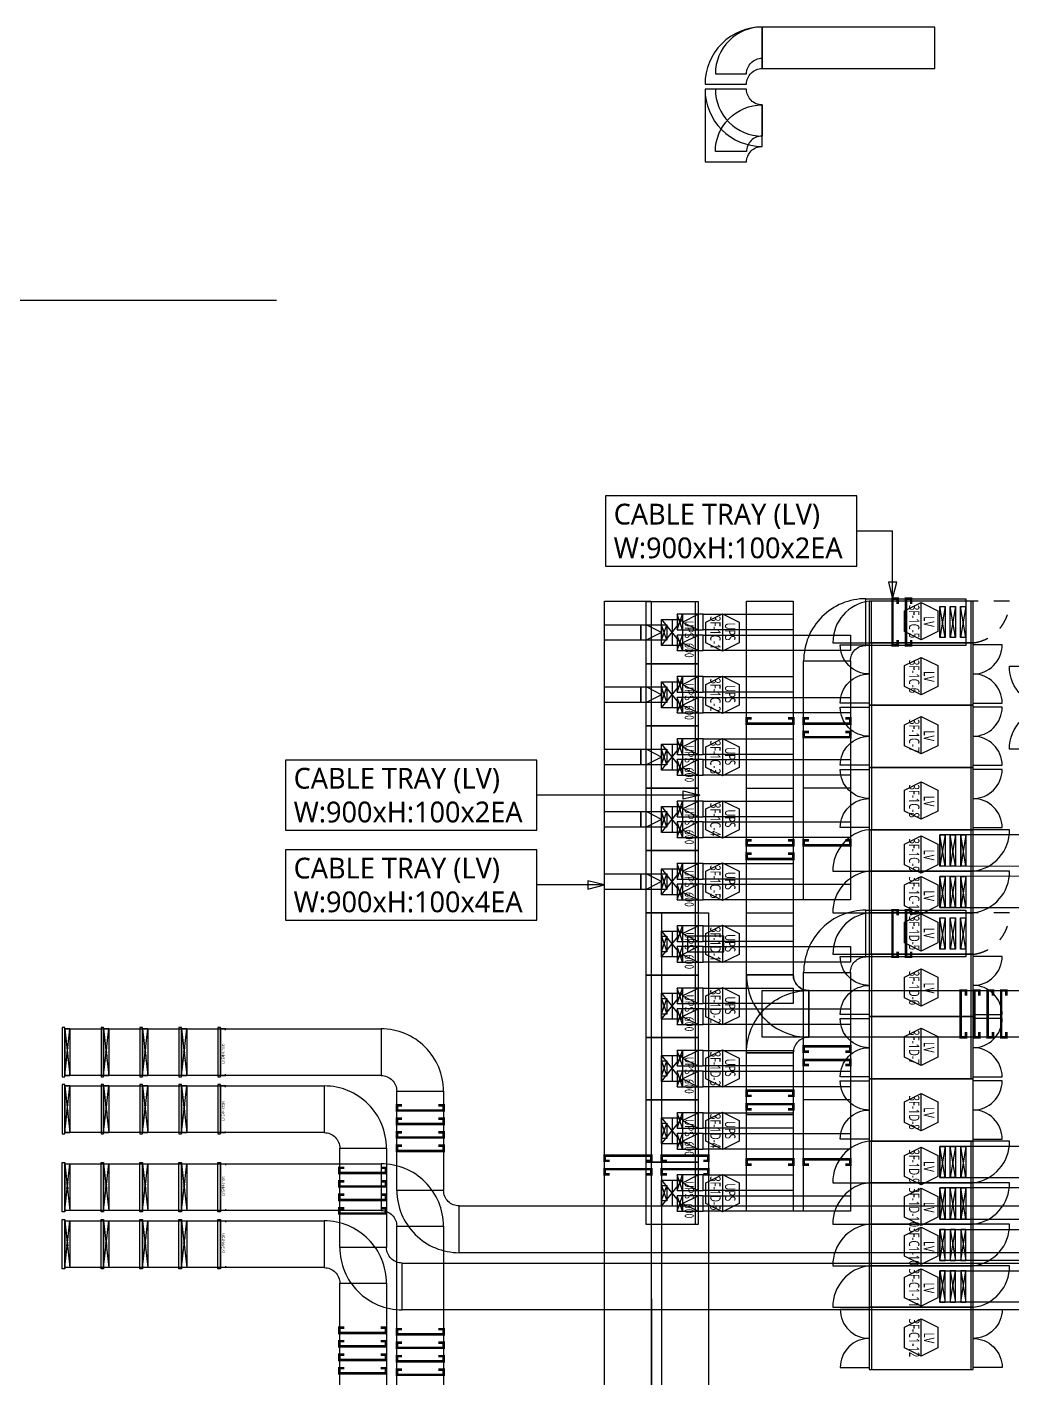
# Model space of a CAD drawing. Header units: millimetres. Extents: x -138191 to 245733, y -341087 to 835263.
# Drawn here: x 93229 to 112202, y 484241 to 510265 of the extents above; entities that cross this region are included whole.
import ezdxf
from ezdxf.enums import TextEntityAlignment as Align

# ---------------------------------------------------------------- set-up
doc = ezdxf.new("R2010")
doc.units = ezdxf.units.MM
doc.header["$LTSCALE"] = 300
doc.linetypes.add('D1', pattern=[3, 1, -1, 1])
for name, color, linetype in [('------00 Switch Gear', 3, 'Continuous'), ('------00 Switch Gear_Number', 1, 'Continuous'), ('-----26 Electrical Cable Tray_HV_N', 30, 'Continuous'), ('-----26 Electrical Cable Tray_LV_STS1', 3, 'Continuous'), ('-----26 Electrical Cable Tray_LV_STS2', 2, 'Continuous'), ('-----26 Electrical Cable Tray_LV_STSPDU_A', 181, 'Continuous'), ('-----26 Electrical Cable Tray_LV_STSPDU_B', 41, 'Continuous'), ('-----26 Electrical Cable Tray_LV_UPS', 6, 'Continuous'), ('-----26 Electrical Cable Tray_LV_UPSBAT', 11, 'Continuous')]:
    doc.layers.add(name, color=color, linetype=linetype)
doc.layers.add('NOPLOT', color=191, linetype='Continuous', plot=False)
doc.styles.add('ELEC', font='malgun.ttf')
doc.styles.add('WD', font='isocp2.shx', dxfattribs={"height": 75, "bigfont": 'whgtxt.shx'})
doc.styles.add('X-PLAN$0$ELEC', font='malgun.ttf')

# ---------------------------------------------------------------- blocks, each defined once
blk = doc.blocks.new('UPS 600kV')
at = {"layer": '------00 Switch Gear'}
blk.add_line((800, 850), (-402, 850), dxfattribs=at)
blk.add_lwpolyline([(798, -100), (-402, -100), (-402, 900), (798, 900)], close=True, dxfattribs=at)
at = {"layer": 'NOPLOT'}
for p, q in [((-52, 199), (448, 601)), ((448, 199), (-52, 601)), ((-52, 400), (448, 400))]:
    blk.add_line(p, q, dxfattribs=at)
blk.add_lwpolyline([(448, 601), (448, 199), (-52, 199), (-52, 601)], close=True, dxfattribs=at)
at = {"layer": 'NOPLOT', "style": 'WD', "width": 0.85}
blk.add_text('UPS 600', height=178.2, dxfattribs=at).set_placement((-26, 731), align=Align.MIDDLE_LEFT)
blk = doc.blocks.new('A$550585017316')
at = {"color": 0}
for p, q in [((400, 300), (0, 300)), ((0, 300), (0, 0)), ((500, 300), (400, 300)), ((500, 0), (500, 300)), ((0, 0), (400, 0)), ((400, 0), (500, 0))]:
    blk.add_line(p, q, dxfattribs=at)
at = {"color": 8}
for p, q in [((100, 0), (0, 300)), ((0, 0), (100, 300)), ((100, 150), (400, 300)), ((100, 300), (100, 0)), ((400, 0), (400, 300)), ((100, 150), (400, 0))]:
    blk.add_line(p, q, dxfattribs=at)

msp = doc.modelspace()

# ---------------------------------------------------------------- linework, layer by layer
at = {"layer": '------00 Switch Gear'}
for p, q in [((109495, 498403, 0), (109495, 499203, 0)), ((111413, 498403, 0), (111413, 499203, 0)), ((109493, 498403, 0), (109493, 497203, 0)), ((111411, 498403, 0), (111411, 497203, 0)), ((109493, 497203, 0), (109493, 496003, 0)), ((111411, 497203, 0), (111411, 496003, 0)), ((109493, 496003, 0), (109493, 494803, 0)), ((111411, 496003, 0), (111411, 494803, 0)), ((109494, 494003, 0), (109494, 494803, 0)), ((111414, 494003, 0), (111414, 494803, 0)), ((109494, 493203, 0), (109494, 494003, 0)), ((111414, 493203, 0), (111414, 494003, 0)), ((109495, 492403, 0), (109495, 493203, 0)), ((111413, 492403, 0), (111413, 493203, 0)), ((109493, 492403, 0), (109493, 491203, 0)), ((111411, 492403, 0), (111411, 491203, 0)), ((109493, 491203, 0), (109493, 490003, 0)), ((111411, 491203, 0), (111411, 490003, 0)), ((109493, 490003, 0), (109493, 488803, 0)), ((109494, 488003, 0), (109494, 488803, 0)), ((111414, 488003, 0), (111414, 488803, 0)), ((109494, 487203, 0), (109494, 488003, 0)), ((111414, 487203, 0), (111414, 488003, 0)), ((109494, 486403, 0), (109494, 487203, 0)), ((111414, 486403, 0), (111414, 487203, 0)), ((109494, 485603, 0), (109494, 486403, 0)), ((111414, 485603, 0), (111414, 486403, 0)), ((109493, 485603, 0), (109493, 484403, 0)), ((111411, 485603, 0), (111411, 484403, 0))]:
    msp.add_line(p, q, dxfattribs=at)
at = {"layer": '------00 Switch Gear', "elevation": 0}
for points in [[(109453, 499203, 0.385743), (108753, 498403), (109453, 498403)], [(109453, 497243), (108893, 497243, -0.414214), (109453, 497803, -0.414214), (108893, 498363), (108893, 498363), (109453, 498363)], [(111453, 497243), (112013, 497243, 0.414214), (111453, 497803, 0.414214), (112013, 498363), (111453, 498363)], [(112953, 496053), (112653, 496053, -0.414214), (112953, 496353), (112153, 496353, -0.414214), (112953, 497153, -0.414214), (112153, 497953), (112953, 497953, -0.414214), (112653, 498253), (112953, 498253)], [(109453, 496043), (108893, 496043, -0.414214), (109453, 496603, -0.414214), (108893, 497163), (108893, 497163), (109453, 497163)], [(111453, 496043), (112013, 496043, 0.414214), (111453, 496603, 0.414214), (112013, 497163), (111453, 497163)], [(109453, 494843), (108893, 494843, -0.414214), (109453, 495403, -0.414214), (108893, 495963), (108893, 495963), (109453, 495963)], [(111453, 494843), (112013, 494843, 0.414214), (111453, 495403, 0.414214), (112013, 495963), (111453, 495963)], [(111453, 494843), (112013, 494843, 0.414214), (111453, 495403, 0.414214), (112013, 495963), (111453, 495963)], [(109452, 494803, 0.385743), (108752, 494003), (109452, 494003)], [(111454, 494003, 0.385743), (112154, 494803), (111454, 494803)], [(109452, 494003, 0.385743), (108752, 493203), (109452, 493203)], [(111454, 493203, 0.385743), (112154, 494003), (111454, 494003)], [(109453, 493203, 0.385743), (108753, 492403), (109453, 492403)], [(109453, 491243), (108893, 491243, -0.414214), (109453, 491803, -0.414214), (108893, 492363), (108893, 492363), (109453, 492363)], [(111453, 491243), (112013, 491243, 0.414214), (111453, 491803, 0.414214), (112013, 492363), (111453, 492363)], [(109453, 490043), (108893, 490043, -0.414214), (109453, 490603, -0.414214), (108893, 491163), (108893, 491163), (109453, 491163)], [(111453, 490043), (112013, 490043, 0.414214), (111453, 490603, 0.414214), (112013, 491163), (111453, 491163)], [(109453, 488843), (108893, 488843, -0.414214), (109453, 489403, -0.414214), (108893, 489963), (108893, 489963), (109453, 489963)], [(111453, 488843), (112013, 488843, 0.414214), (111453, 489403, 0.414214), (112013, 489963), (111453, 489963)], [(111453, 488843), (112013, 488843, 0.414214), (111453, 489403, 0.414214), (112013, 489963), (111453, 489963)], [(111453, 488843), (112013, 488843, 0.414214), (111453, 489403, 0.414214), (112013, 489963), (111453, 489963)], [(111453, 488843), (112013, 488843, 0.414214), (111453, 489403, 0.414214), (112013, 489963), (111453, 489963)], [(109452, 488803, 0.385743), (108752, 488003), (109452, 488003)], [(111454, 488003, 0.385743), (112154, 488803), (111454, 488803)], [(109452, 488003, 0.385743), (108752, 487203), (109452, 487203)], [(111454, 487203, 0.385743), (112154, 488003), (111454, 488003)], [(109452, 487203, 0.385743), (108752, 486403), (109452, 486403)], [(111454, 486403, 0.385743), (112154, 487203), (111454, 487203)], [(109452, 486403, 0.385743), (108752, 485603), (109452, 485603)], [(111454, 485603, 0.385743), (112154, 486403), (111454, 486403)], [(109453, 485563), (108893, 485563), (108893, 485563, 0.414214), (109453, 485003, 0.414214), (108893, 484443), (109453, 484443)], [(111453, 485563), (112013, 485563, -0.414214), (111453, 485003, -0.414214), (112013, 484443), (111453, 484443)]]:
    msp.add_lwpolyline(points, format="xyb", dxfattribs=at)
for points in [[(111453, 498403), (111453, 499203), (109453, 499203), (109453, 498403)], [(109453, 498403), (109453, 497203), (111453, 497203), (111453, 498403)], [(109453, 497203), (109453, 496003), (111453, 496003), (111453, 497203)], [(109453, 496003), (109453, 494803), (111453, 494803), (111453, 496003)], [(111454, 494003), (111454, 494803), (109452, 494803), (109452, 494003)], [(111454, 493203), (111454, 494003), (109452, 494003), (109452, 493203)], [(111453, 492403), (111453, 493203), (109453, 493203), (109453, 492403)], [(109453, 492403), (109453, 491203), (111453, 491203), (111453, 492403)], [(109453, 491203), (109453, 490003), (111453, 490003), (111453, 491203)], [(109453, 490003), (109453, 488803), (111453, 488803), (111453, 490003)], [(111454, 488003), (111454, 488803), (109452, 488803), (109452, 488003)], [(111454, 487203), (111454, 488003), (109452, 488003), (109452, 487203)], [(111454, 486403), (111454, 487203), (109452, 487203), (109452, 486403)], [(111454, 485603), (111454, 486403), (109452, 486403), (109452, 485603)], [(109453, 485603), (109453, 484403), (111453, 484403), (111453, 485603)]]:
    msp.add_lwpolyline(points, close=True, dxfattribs=at)
at = {"layer": '------00 Switch Gear', "linetype": 'D1', "elevation": 0}
for points in [[(111453, 498403, 0.385743), (112153, 499203), (111453, 499203)], [(111453, 492403, 0.385743), (112153, 493203), (111453, 493203)]]:
    msp.add_lwpolyline(points, format="xyb", dxfattribs=at)
at = {"layer": '------00 Switch Gear_Number', "elevation": 0}
for points in [[(110453, 498462), (110453, 499182), (110773, 499022), (110773, 498621), (110453, 498462), (110133, 498621), (110133, 499022), (110453, 499182)], [(110453, 497403), (110453, 498123), (110773, 497963), (110773, 497562), (110453, 497403), (110133, 497562), (110133, 497963), (110453, 498123)], [(110453, 496262), (110453, 496982), (110773, 496822), (110773, 496421), (110453, 496262), (110133, 496421), (110133, 496822), (110453, 496982)], [(110453, 495003), (110453, 495723), (110773, 495563), (110773, 495162), (110453, 495003), (110133, 495162), (110133, 495563), (110453, 495723)], [(110453, 493965), (110453, 494685), (110773, 494525), (110773, 494124), (110453, 493965), (110133, 494124), (110133, 494525), (110453, 494685)], [(110453, 493179), (110453, 493899), (110773, 493739), (110773, 493338), (110453, 493179), (110133, 493338), (110133, 493739), (110453, 493899)], [(110453, 492462), (110453, 493182), (110773, 493022), (110773, 492621), (110453, 492462), (110133, 492621), (110133, 493022), (110453, 493182)], [(110453, 491403), (110453, 492123), (110773, 491963), (110773, 491562), (110453, 491403), (110133, 491562), (110133, 491963), (110453, 492123)], [(110453, 490262), (110453, 490982), (110773, 490822), (110773, 490421), (110453, 490262), (110133, 490421), (110133, 490822), (110453, 490982)], [(110453, 489003), (110453, 489723), (110773, 489563), (110773, 489162), (110453, 489003), (110133, 489162), (110133, 489563), (110453, 489723)], [(110453, 487965), (110453, 488685), (110773, 488525), (110773, 488124), (110453, 487965), (110133, 488124), (110133, 488525), (110453, 488685)], [(110453, 487179), (110453, 487899), (110773, 487739), (110773, 487338), (110453, 487179), (110133, 487338), (110133, 487739), (110453, 487899)], [(110453, 486425), (110453, 487145), (110773, 486986), (110773, 486585), (110453, 486425), (110133, 486585), (110133, 486986), (110453, 487145)], [(110453, 485625), (110453, 486345), (110773, 486186), (110773, 485785), (110453, 485625), (110133, 485785), (110133, 486186), (110453, 486345)], [(110454, 484662), (110454, 485382), (110774, 485222), (110774, 484821), (110454, 484662), (110134, 484821), (110134, 485222), (110454, 485382)]]:
    msp.add_lwpolyline(points, dxfattribs=at)
at = {"layer": '------00 Switch Gear_Number', "color": 1, "elevation": 0}
for points in [[(106624, 498962), (106624, 498242), (106304, 498401), (106304, 498802), (106624, 498962), (106944, 498802), (106944, 498401), (106624, 498242)], [(106624, 497762), (106624, 497042), (106304, 497201), (106304, 497602), (106624, 497762), (106944, 497602), (106944, 497201), (106624, 497042)], [(106624, 496562), (106624, 495842), (106304, 496001), (106304, 496402), (106624, 496562), (106944, 496402), (106944, 496001), (106624, 495842)], [(106624, 495362), (106624, 494642), (106304, 494801), (106304, 495202), (106624, 495362), (106944, 495202), (106944, 494801), (106624, 494642)], [(106624, 494162), (106624, 493442), (106304, 493601), (106304, 494002), (106624, 494162), (106944, 494002), (106944, 493601), (106624, 493442)], [(106624, 492962), (106624, 492242), (106304, 492401), (106304, 492802), (106624, 492962), (106944, 492802), (106944, 492401), (106624, 492242)], [(106624, 491762), (106624, 491042), (106304, 491201), (106304, 491602), (106624, 491762), (106944, 491602), (106944, 491201), (106624, 491042)], [(106624, 490562), (106624, 489842), (106304, 490001), (106304, 490402), (106624, 490562), (106944, 490402), (106944, 490001), (106624, 489842)], [(106624, 489362), (106624, 488642), (106304, 488801), (106304, 489202), (106624, 489362), (106944, 489202), (106944, 488801), (106624, 488642)], [(106624, 488162), (106624, 487442), (106304, 487601), (106304, 488002), (106624, 488162), (106944, 488002), (106944, 487601), (106624, 487442)]]:
    msp.add_lwpolyline(points, dxfattribs=at)
at = {"layer": '-----26 Electrical Cable Tray_HV_N', "color": 1}
msp.add_line((109216, 500557, 0), (109901, 500557, 0), dxfattribs=at)
at = {"layer": '-----26 Electrical Cable Tray_HV_N', "color": 1, "elevation": 0}
for points in [[(104370, 501232), (104370, 499882), (109216, 499882), (109216, 501232)], [(98205, 496144), (98205, 494794), (103051, 494794), (103051, 496144)], [(98205, 494413), (98205, 493063), (103051, 493063), (103051, 494413)]]:
    msp.add_lwpolyline(points, close=True, dxfattribs=at)
for points in [[(109901, 499253), (109981, 499573), (109821, 499573), (109901, 499253), (109901, 500557)], [(106189, 495469), (105869, 495389), (105869, 495549), (106189, 495469), (103051, 495469)], [(104354, 493738), (104034, 493818), (104034, 493658), (104354, 493738), (103051, 493738)]]:
    msp.add_lwpolyline(points, dxfattribs=at)
at = {"layer": '-----26 Electrical Cable Tray_LV_STS1', "elevation": 0}
for points in [[(117892, 494105), (117892, 494705), (110814, 494703), (110814, 494103)], [(110814, 494103), (110814, 494703), (110914, 494703), (110914, 494103)], [(117892, 494105), (117892, 494705), (111014, 494703), (111014, 494103)], [(111014, 494103), (111014, 494703), (111114, 494703), (111114, 494103)], [(111214, 494103), (117892, 494105), (117892, 494705), (111214, 494703)], [(111214, 494103), (111214, 494703), (111314, 494703), (111314, 494103)], [(117892, 493305), (117892, 493905), (110814, 493903), (110814, 493303)], [(110814, 493303), (110814, 493903), (110914, 493903), (110914, 493303)], [(117892, 493305), (117892, 493905), (111014, 493903), (111014, 493303)], [(111014, 493303), (111014, 493903), (111114, 493903), (111114, 493303)], [(111214, 493303), (117892, 493305), (117892, 493905), (111214, 493903)], [(111214, 493303), (111214, 493903), (111314, 493903), (111314, 493303)], [(110814, 488103), (110814, 488703), (110914, 488703), (110914, 488103)], [(110814, 488103), (113303, 488103), (113303, 488703), (110814, 488703)], [(111014, 488103), (111014, 488703), (111114, 488703), (111114, 488103)], [(111214, 488103), (111214, 488703), (111314, 488703), (111314, 488103)], [(110814, 487303), (110814, 487903), (110914, 487903), (110914, 487303)], [(110814, 487303), (113303, 487303), (113303, 487903), (110814, 487903)], [(111014, 487303), (111014, 487903), (111114, 487903), (111114, 487303)], [(111214, 487303), (111214, 487903), (111314, 487903), (111314, 487303)], [(111214, 487303), (113303, 487303), (113303, 487903), (111214, 487903)]]:
    msp.add_lwpolyline(points, close=True, dxfattribs=at)
for points in [[(110914, 494103), (110814, 494703)], [(110914, 494703), (110814, 494103)], [(111114, 494103), (111014, 494703)], [(111114, 494703), (111014, 494103)], [(111314, 494103), (111214, 494703)], [(111314, 494703), (111214, 494103)], [(110914, 493303), (110814, 493903)], [(110914, 493903), (110814, 493303)], [(111114, 493303), (111014, 493903)], [(111114, 493903), (111014, 493303)], [(111314, 493303), (111214, 493903)], [(111314, 493903), (111214, 493303)], [(110914, 488103), (110814, 488703)], [(110914, 488703), (110814, 488103)], [(111114, 488103), (111014, 488703)], [(111114, 488703), (111014, 488103)], [(111314, 488103), (111214, 488703)], [(111314, 488703), (111214, 488103)], [(110914, 487303), (110814, 487903)], [(110914, 487903), (110814, 487303)], [(111114, 487303), (111014, 487903)], [(111114, 487903), (111014, 487303)], [(111314, 487303), (111214, 487903)], [(111314, 487903), (111214, 487303)]]:
    msp.add_lwpolyline(points, dxfattribs=at)
at = {"layer": '-----26 Electrical Cable Tray_LV_STS2', "elevation": 0}
for points in [[(110814, 487103), (113303, 487103), (113303, 486503), (110814, 486503)], [(110914, 486503), (110914, 487103), (110814, 487103), (110814, 486503)], [(111114, 486503), (111114, 487103), (111014, 487103), (111014, 486503)], [(111314, 486503), (111314, 487103), (111214, 487103), (111214, 486503)], [(110814, 486303), (113303, 486303), (113303, 485703), (110814, 485703)], [(110914, 485703), (110914, 486303), (110814, 486303), (110814, 485703)], [(111114, 485703), (111114, 486303), (111014, 486303), (111014, 485703)], [(111314, 485703), (111314, 486303), (111214, 486303), (111214, 485703)]]:
    msp.add_lwpolyline(points, close=True, dxfattribs=at)
for points in [[(110814, 486503), (110914, 487103)], [(110814, 487103), (110914, 486503)], [(111014, 486503), (111114, 487103)], [(111014, 487103), (111114, 486503)], [(111214, 486503), (111314, 487103)], [(111214, 487103), (111314, 486503)], [(110814, 485703), (110914, 486303)], [(110814, 486303), (110914, 485703)], [(111014, 485703), (111114, 486303)], [(111014, 486303), (111114, 485703)], [(111214, 485703), (111314, 486303)], [(111214, 486303), (111314, 485703)]]:
    msp.add_lwpolyline(points, dxfattribs=at)
at = {"layer": '-----26 Electrical Cable Tray_LV_STSPDU_A'}
for points in [[(100050, 490967), (100050, 490067), (93954, 490067), (93954, 490967)], [(100050, 490967), (100050, 490067), (95454, 490067), (95454, 490967)], [(100050, 488367), (100050, 487467), (93954, 487467), (93954, 488367)], [(100050, 488367), (100050, 487467), (95454, 487467), (95454, 488367)], [(125214, 487555), (125214, 486655), (101554, 486655), (101554, 487555)], [(125214, 487555), (125214, 486655), (101554, 486655), (101554, 487555)], [(100354, 487167), (101254, 487167), (101254, 483955), (100354, 483955)], [(100354, 487167), (101254, 487167), (101254, 483955), (100354, 483955)], [(100354, 487167), (101254, 487167), (101254, 483955), (100354, 483955)], [(100354, 487167), (101254, 487167), (101254, 483955), (100354, 483955)]]:
    msp.add_lwpolyline(points, close=True, dxfattribs=at)
at = {"layer": '-----26 Electrical Cable Tray_LV_STSPDU_A', "elevation": 0}
for points in [[(93954, 490067), (93954, 490967), (94054, 490967), (94054, 490067)], [(100050, 490967), (100050, 490067), (94704, 490067), (94704, 490967)], [(94704, 490067), (94704, 490967), (94804, 490967), (94804, 490067)], [(95454, 490067), (95454, 490967), (95554, 490967), (95554, 490067)], [(100050, 490967), (100050, 490067), (96204, 490067), (96204, 490967)], [(100050, 490967), (100050, 490067), (96204, 490067), (96204, 490967)], [(96204, 490067), (96204, 490967), (96304, 490967), (96304, 490067)], [(100354, 489767), (101254, 489767), (101254, 487855), (100354, 487855)], [(100354, 489767), (101254, 489767), (101254, 487855), (100354, 487855)], [(100354, 489767), (101254, 489767), (101254, 487855), (100354, 487855)], [(100354, 489767), (101254, 489767), (101254, 487855), (100354, 487855)], [(93954, 487467), (93954, 488367), (94054, 488367), (94054, 487467)], [(100050, 488367), (100050, 487467), (94704, 487467), (94704, 488367)], [(94704, 487467), (94704, 488367), (94804, 488367), (94804, 487467)], [(95454, 487467), (95454, 488367), (95554, 488367), (95554, 487467)], [(96204, 487467), (96204, 488367), (96304, 488367), (96304, 487467)], [(100050, 488367), (100050, 487467), (96204, 487467), (96204, 488367)], [(100050, 488367), (100050, 487467), (96204, 487467), (96204, 488367)], [(121714, 487555), (121714, 486655), (101554, 486655), (101554, 487555)], [(121714, 487555), (121714, 486655), (101554, 486655), (101554, 487555)]]:
    msp.add_lwpolyline(points, close=True, dxfattribs=at)
for points in [[(93954, 490067), (94054, 490967)], [(93954, 490967), (94054, 490067)], [(94704, 490067), (94804, 490967)], [(94704, 490967), (94804, 490067)], [(95454, 490067), (95554, 490967)], [(95454, 490967), (95554, 490067)], [(96204, 490067), (96304, 490967)], [(96204, 490967), (96304, 490067)], [(93954, 487467), (94054, 488367)], [(93954, 488367), (94054, 487467)], [(94704, 487467), (94804, 488367)], [(94704, 488367), (94804, 487467)], [(95454, 487467), (95554, 488367)], [(95454, 488367), (95554, 487467)], [(96204, 487467), (96304, 488367)], [(96204, 488367), (96304, 487467)]]:
    msp.add_lwpolyline(points, dxfattribs=at)
for points in [[(100050, 490067), (100050, 490067, -0.414214), (100350, 489767), (100350, 489767), (101250, 489767, 0.414214), (100050, 490967)], [(100050, 490067), (100050, 490067, -0.414214), (100350, 489767), (100350, 489767), (101250, 489767, 0.414214), (100050, 490967)], [(100050, 490067), (100050, 490067, -0.414214), (100350, 489767), (100350, 489767), (101250, 489767, 0.414214), (100050, 490967)], [(100050, 490067), (100050, 490067, -0.414214), (100350, 489767), (100350, 489767), (101250, 489767, 0.414214), (100050, 490967)], [(100050, 487467), (100050, 487467, -0.414214), (100350, 487167), (100350, 487167), (101250, 487167, 0.414214), (100050, 488367)], [(100050, 487467), (100050, 487467, -0.414214), (100350, 487167), (100350, 487167), (101250, 487167, 0.414214), (100050, 488367)]]:
    msp.add_lwpolyline(points, format="xyb", close=True, dxfattribs=at)
at = {"layer": '-----26 Electrical Cable Tray_LV_STSPDU_A', "ltscale": 7.5, "const_width": 50}
for points in [[(100454, 489494), (100354, 489494), (100354, 489394), (101254, 489394), (101254, 489494), (101154, 489494)], [(100454, 485182), (100354, 485182), (100354, 485082), (101254, 485082), (101254, 485182), (101154, 485182)]]:
    msp.add_lwpolyline(points, dxfattribs=at)
at = {"layer": '-----26 Electrical Cable Tray_LV_STSPDU_A', "ltscale": 7.5, "const_width": 50, "elevation": 0}
for points in [[(100454, 489234), (100354, 489234), (100354, 489134), (101254, 489134), (101254, 489234), (101154, 489234)], [(100454, 488974), (100354, 488974), (100354, 488874), (101254, 488874), (101254, 488974), (101154, 488974)], [(100454, 488715), (100354, 488715), (100354, 488615), (101254, 488615), (101254, 488715), (101154, 488715)], [(100454, 484922), (100354, 484922), (100354, 484822), (101254, 484822), (101254, 484922), (101154, 484922)], [(100454, 484662), (100354, 484662), (100354, 484562), (101254, 484562), (101254, 484662), (101154, 484662)], [(100454, 484402), (100354, 484402), (100354, 484302), (101254, 484302), (101254, 484402), (101154, 484402)]]:
    msp.add_lwpolyline(points, dxfattribs=at)
at = {"layer": '-----26 Electrical Cable Tray_LV_STSPDU_A'}
for points in [[(100050, 487467), (100050, 487467, -0.414214), (100350, 487167), (100350, 487167), (101250, 487167, 0.414214), (100050, 488367)], [(100050, 487467), (100050, 487467, -0.414214), (100350, 487167), (100350, 487167), (101250, 487167, 0.414214), (100050, 488367)], [(101554, 487555), (101554, 487555, -0.414214), (101254, 487855), (101254, 487855), (100354, 487855, 0.414214), (101554, 486655)], [(101554, 487555), (101554, 487555, -0.414214), (101254, 487855), (101254, 487855), (100354, 487855, 0.414214), (101554, 486655)], [(101554, 487555), (101554, 487555, -0.414214), (101254, 487855), (101254, 487855), (100354, 487855, 0.414214), (101554, 486655)], [(101554, 487555), (101554, 487555, -0.414214), (101254, 487855), (101254, 487855), (100354, 487855, 0.414214), (101554, 486655)]]:
    msp.add_lwpolyline(points, format="xyb", close=True, dxfattribs=at)
at = {"layer": '-----26 Electrical Cable Tray_LV_STSPDU_B', "elevation": 0}
for points in [[(98954, 489867), (98954, 488967), (93954, 488967), (93954, 489867)], [(93954, 488967), (93954, 489867), (94054, 489867), (94054, 488967)], [(98954, 489867), (98954, 488967), (94704, 488967), (94704, 489867)], [(94704, 488967), (94704, 489867), (94804, 489867), (94804, 488967)], [(98954, 489867), (98954, 488967), (95454, 488967), (95454, 489867)], [(95454, 488967), (95454, 489867), (95554, 489867), (95554, 488967)], [(98954, 489867), (98954, 488967), (96204, 488967), (96204, 489867)], [(96204, 488967), (96204, 489867), (96304, 489867), (96304, 488967)], [(99254, 488667), (100154, 488667), (100154, 486755), (99254, 486755)], [(99254, 488667), (100154, 488667), (100154, 486755), (99254, 486755)], [(99254, 488667), (100154, 488667), (100154, 486755), (99254, 486755)], [(99254, 488667), (100154, 488667), (100154, 486755), (99254, 486755)], [(98954, 487267), (98954, 486367), (93954, 486367), (93954, 487267)], [(93954, 486367), (93954, 487267), (94054, 487267), (94054, 486367)], [(98954, 487267), (98954, 486367), (94704, 486367), (94704, 487267)], [(94704, 486367), (94704, 487267), (94804, 487267), (94804, 486367)], [(98954, 487267), (98954, 486367), (95454, 486367), (95454, 487267)], [(95454, 486367), (95454, 487267), (95554, 487267), (95554, 486367)], [(96204, 486367), (96204, 487267), (96304, 487267), (96304, 486367)], [(98954, 487267), (98954, 486367), (96204, 486367), (96204, 487267)], [(121714, 486455), (121714, 485555), (100454, 485555), (100454, 486455)], [(121714, 486455), (121714, 485555), (100454, 485555), (100454, 486455)]]:
    msp.add_lwpolyline(points, close=True, dxfattribs=at)
for points in [[(93954, 488967), (94054, 489867)], [(93954, 489867), (94054, 488967)], [(94704, 488967), (94804, 489867)], [(94704, 489867), (94804, 488967)], [(95454, 488967), (95554, 489867)], [(95454, 489867), (95554, 488967)], [(96204, 488967), (96304, 489867)], [(96204, 489867), (96304, 488967)], [(93954, 486367), (94054, 487267)], [(93954, 487267), (94054, 486367)], [(94704, 486367), (94804, 487267)], [(94704, 487267), (94804, 486367)], [(95454, 486367), (95554, 487267)], [(95454, 487267), (95554, 486367)], [(96204, 486367), (96304, 487267)], [(96204, 487267), (96304, 486367)]]:
    msp.add_lwpolyline(points, dxfattribs=at)
for points in [[(98954, 488967), (98954, 488967, -0.414214), (99254, 488667), (99254, 488667), (100154, 488667, 0.414214), (98954, 489867)], [(98954, 488967), (98954, 488967, -0.414214), (99254, 488667), (99254, 488667), (100154, 488667, 0.414214), (98954, 489867)], [(98954, 488967), (98954, 488967, -0.414214), (99254, 488667), (99254, 488667), (100154, 488667, 0.414214), (98954, 489867)], [(98954, 488967), (98954, 488967, -0.414214), (99254, 488667), (99254, 488667), (100154, 488667, 0.414214), (98954, 489867)], [(98954, 486367), (98954, 486367, -0.414214), (99254, 486067), (99254, 486067), (100154, 486067, 0.414214), (98954, 487267)], [(98954, 486367), (98954, 486367, -0.414214), (99254, 486067), (99254, 486067), (100154, 486067, 0.414214), (98954, 487267)]]:
    msp.add_lwpolyline(points, format="xyb", close=True, dxfattribs=at)
at = {"layer": '-----26 Electrical Cable Tray_LV_STSPDU_B', "ltscale": 7.5, "const_width": 50}
for points in [[(99344, 488290), (99244, 488290), (99244, 488190), (100143, 488190), (100143, 488290), (100043, 488290)], [(99344, 485210), (99244, 485210), (99244, 485110), (100143, 485110), (100143, 485210), (100043, 485210)]]:
    msp.add_lwpolyline(points, dxfattribs=at)
at = {"layer": '-----26 Electrical Cable Tray_LV_STSPDU_B', "ltscale": 7.5, "const_width": 50, "elevation": 0}
for points in [[(99344, 488030), (99244, 488030), (99244, 487930), (100143, 487930), (100143, 488030), (100043, 488030)], [(99344, 487770), (99244, 487770), (99244, 487670), (100143, 487670), (100143, 487770), (100043, 487770)], [(99344, 487510), (99244, 487510), (99244, 487410), (100143, 487410), (100143, 487510), (100043, 487510)], [(99344, 484950), (99244, 484950), (99244, 484850), (100143, 484850), (100143, 484950), (100043, 484950)], [(99344, 484690), (99244, 484690), (99244, 484590), (100143, 484590), (100143, 484690), (100043, 484690)], [(99344, 484430), (99244, 484430), (99244, 484330), (100143, 484330), (100143, 484430), (100043, 484430)]]:
    msp.add_lwpolyline(points, dxfattribs=at)
at = {"layer": '-----26 Electrical Cable Tray_LV_STSPDU_B'}
for points in [[(98954, 486367), (98954, 486367, -0.414214), (99254, 486067), (99254, 486067), (100154, 486067, 0.414214), (98954, 487267)], [(98954, 486367), (98954, 486367, -0.414214), (99254, 486067), (99254, 486067), (100154, 486067, 0.414214), (98954, 487267)], [(100454, 486455), (100454, 486455, -0.414214), (100154, 486755), (100154, 486755), (99254, 486755, 0.414214), (100454, 485555)], [(100454, 486455), (100454, 486455, -0.414214), (100154, 486755), (100154, 486755), (99254, 486755, 0.414214), (100454, 485555)], [(100454, 486455), (100454, 486455, -0.414214), (100154, 486755), (100154, 486755), (99254, 486755, 0.414214), (100454, 485555)], [(100454, 486455), (100454, 486455, -0.414214), (100154, 486755), (100154, 486755), (99254, 486755, 0.414214), (100454, 485555)]]:
    msp.add_lwpolyline(points, format="xyb", close=True, dxfattribs=at)
for points in [[(125214, 486455), (125214, 485555), (100454, 485555), (100454, 486455)], [(125214, 486455), (125214, 485555), (100454, 485555), (100454, 486455)], [(99254, 486067), (100154, 486067), (100154, 482855), (99254, 482855)], [(99254, 486067), (100154, 486067), (100154, 482855), (99254, 482855)], [(99254, 486067), (100154, 486067), (100154, 482855), (99254, 482855)], [(99254, 486067), (100154, 486067), (100154, 482855), (99254, 482855)]]:
    msp.add_lwpolyline(points, close=True, dxfattribs=at)
at = {"layer": '-----26 Electrical Cable Tray_LV_UPS', "elevation": 0}
for points in [[(106289, 509165), (107089, 509165, -0.414214), (107389, 509465), (107389, 510265, 0.414214)], [(107089, 509365), (107089, 509365, -0.414214), (107389, 509665), (107389, 509665), (107389, 510265, 0.414214), (106489, 509365)], [(107389, 507965), (107389, 508765, -0.414214), (107089, 509065), (106289, 509065, 0.414214)], [(107089, 509065), (106289, 509065), (106289, 509065), (106289, 507665), (107089, 507665, -0.414214), (107389, 507965), (107389, 508765), (107389, 508765, -0.414214)], [(107389, 508765), (107389, 508765, -0.414214), (107089, 509065), (107089, 509065), (106489, 509065, 0.414214), (107389, 508165)], [(107389, 508165), (107389, 508165, 0.414214), (107089, 507865), (107089, 507865), (106489, 507865, -0.414214), (107389, 508765)], [(109089, 498053), (109089, 498053, -0.414214), (109389, 498353), (109389, 498353), (109389, 499253, 0.414214), (108189, 498053)], [(109089, 498053), (109089, 498053, -0.414214), (109389, 498353), (109389, 498353), (109389, 499253, 0.414214), (108189, 498053)], [(109089, 492053), (109089, 492053, -0.414214), (109389, 492353), (109389, 492353), (109389, 493253, 0.414214), (108189, 492053)], [(109089, 492053), (109089, 492053, -0.414214), (109389, 492353), (109389, 492353), (109389, 493253, 0.414214), (108189, 492053)], [(108289, 491705), (108289, 491705, -0.414214), (107989, 492005), (107989, 492005), (107089, 492005, 0.414214), (108289, 490805)], [(108289, 491705), (108289, 491705, -0.414214), (107989, 492005), (107989, 492005), (107089, 492005, 0.414214), (108289, 490805)], [(107989, 490505), (107089, 490505), (107089, 490505), (107089, 492005), (107989, 492005, 0.414214), (108289, 491705), (108289, 490805), (108289, 490805, 0.414214)], [(108289, 490805), (108289, 490805, 0.414214), (107989, 490505), (107989, 490505), (107089, 490505, -0.414214), (108289, 491705)]]:
    msp.add_lwpolyline(points, format="xyb", close=True, dxfattribs=at)
for points in [[(107389, 509465), (110715, 509465), (110715, 510265), (107389, 510265)], [(107089, 499202), (107989, 499202), (107989, 492005), (107089, 492005)], [(111313, 499253), (111313, 498353), (109389, 498353), (109389, 499253)], [(111313, 499253), (111313, 498353), (109389, 498353), (109389, 499253)], [(106255, 498952), (107989, 498952), (107989, 498652), (106255, 498652)], [(110813, 498503), (110813, 499103), (110913, 499103), (110913, 498503)], [(111013, 498503), (111013, 499103), (111113, 499103), (111113, 498503)], [(111213, 498503), (111213, 499103), (111313, 499103), (111313, 498503)], [(106255, 498552), (109089, 498552), (109089, 498252), (106255, 498252)], [(108189, 498053), (109089, 498053), (109089, 495603), (108189, 495603)], [(108189, 498053), (109089, 498053), (109089, 493452), (108189, 493452)], [(106255, 497752), (107989, 497752), (107989, 497452), (106255, 497452)], [(106255, 497352), (109089, 497352), (109089, 497052), (106255, 497052)], [(106255, 496552), (107989, 496552), (107989, 496252), (106255, 496252)], [(106255, 496152), (109089, 496152), (109089, 495852), (106255, 495852)], [(107089, 495603), (107989, 495603), (107989, 492005), (107089, 492005)], [(106255, 495352), (107989, 495352), (107989, 495052), (106255, 495052)], [(106255, 494952), (109089, 494952), (109089, 494652), (106255, 494652)], [(106255, 494152), (107989, 494152), (107989, 493852), (106255, 493852)], [(106255, 493752), (109089, 493752), (109089, 493452), (106255, 493452)], [(107089, 493202), (107989, 493202), (107989, 492005), (107089, 492005)], [(111313, 493253), (111313, 492353), (109389, 492353), (109389, 493253)], [(111313, 493253), (111313, 492353), (109389, 492353), (109389, 493253)], [(106255, 492952), (107989, 492952), (107989, 492652), (106255, 492652)], [(110813, 492503), (110813, 493103), (110913, 493103), (110913, 492503)], [(111013, 492503), (111013, 493103), (111113, 493103), (111113, 492503)], [(111213, 492503), (111213, 493103), (111313, 493103), (111313, 492503)], [(106255, 492552), (109089, 492552), (109089, 492252), (106255, 492252)], [(108189, 492053), (109089, 492053), (109089, 489599), (108189, 489599)], [(108189, 492053), (109089, 492053), (109089, 487452), (108189, 487452)], [(106255, 491752), (107989, 491752), (107989, 491452), (106255, 491452)], [(118309, 491705), (118309, 490805), (107389, 490805), (107389, 491705)], [(118309, 491705), (118309, 490805), (107389, 490805), (107389, 491705)], [(114812, 491705), (114812, 490805), (107389, 490805), (107389, 491705)], [(114812, 491705), (114812, 490805), (107389, 490805), (107389, 491705)], [(106255, 491352), (109089, 491352), (109089, 491052), (106255, 491052)], [(106255, 490552), (107989, 490552), (107989, 490252), (106255, 490252)], [(107089, 490505), (107989, 490505), (107989, 489308), (107089, 489308)], [(107089, 490505), (107989, 490505), (107989, 487452), (107089, 487452)], [(106255, 490152), (109089, 490152), (109089, 489852), (106255, 489852)], [(106255, 489352), (107989, 489352), (107989, 489052), (106255, 489052)], [(106255, 488952), (109089, 488952), (109089, 488652), (106255, 488652)], [(106255, 488152), (107989, 488152), (107989, 487852), (106255, 487852)], [(106255, 487752), (109089, 487752), (109089, 487452), (106255, 487452)]]:
    msp.add_lwpolyline(points, close=True, dxfattribs=at)
at = {"layer": '-----26 Electrical Cable Tray_LV_UPS', "ltscale": 7.5, "const_width": 50, "elevation": 0}
for points in [[(110001, 499153), (110001, 499253), (109901, 499253), (109901, 498354), (110001, 498354), (110001, 498454)], [(110260, 499153), (110260, 499253), (110160, 499253), (110160, 498354), (110260, 498354), (110260, 498454)], [(107889, 496946), (107989, 496946), (107989, 496846), (107089, 496846), (107089, 496946), (107189, 496946)], [(108989, 496946), (109089, 496946), (109089, 496846), (108189, 496846), (108189, 496946), (108289, 496946)], [(108989, 496686), (109089, 496686), (109089, 496586), (108189, 496586), (108189, 496686), (108289, 496686)], [(107889, 494600), (107989, 494600), (107989, 494500), (107089, 494500), (107089, 494600), (107189, 494600)], [(108989, 494600), (109089, 494600), (109089, 494500), (108189, 494500), (108189, 494600), (108289, 494600)], [(107889, 494340), (107989, 494340), (107989, 494240), (107089, 494240), (107089, 494340), (107189, 494340)], [(110001, 493153), (110001, 493253), (109901, 493253), (109901, 492354), (110001, 492354), (110001, 492454)], [(110260, 493153), (110260, 493253), (110160, 493253), (110160, 492354), (110260, 492354), (110260, 492454)], [(111315, 491605), (111315, 491705), (111215, 491705), (111215, 490805), (111315, 490805), (111315, 490905)], [(111575, 491605), (111575, 491705), (111475, 491705), (111475, 490805), (111575, 490805), (111575, 490905)], [(111835, 491605), (111835, 491705), (111735, 491705), (111735, 490805), (111835, 490805), (111835, 490905)], [(112094, 491605), (112094, 491705), (111994, 491705), (111994, 490805), (112094, 490805), (112094, 490905)], [(108989, 490528), (109089, 490528), (109089, 490628), (108189, 490628), (108189, 490528), (108289, 490528)], [(108989, 490268), (109089, 490268), (109089, 490368), (108189, 490368), (108189, 490268), (108289, 490268)], [(107889, 489676), (107989, 489676), (107989, 489776), (107089, 489776), (107089, 489676), (107189, 489676)], [(107889, 489416), (107989, 489416), (107989, 489516), (107089, 489516), (107089, 489416), (107189, 489416)], [(107889, 488351), (107989, 488351), (107989, 488451), (107089, 488451), (107089, 488351), (107189, 488351)], [(108989, 488351), (109089, 488351), (109089, 488451), (108189, 488451), (108189, 488351), (108289, 488351)]]:
    msp.add_lwpolyline(points, dxfattribs=at)
at = {"layer": '-----26 Electrical Cable Tray_LV_UPS', "elevation": 0}
for points in [[(110913, 498503), (110813, 499103)], [(110913, 499103), (110813, 498503)], [(111113, 498503), (111013, 499103)], [(111113, 499103), (111013, 498503)], [(111313, 498503), (111213, 499103)], [(111313, 499103), (111213, 498503)], [(110913, 492503), (110813, 493103)], [(110913, 493103), (110813, 492503)], [(111113, 492503), (111013, 493103)], [(111113, 493103), (111013, 492503)], [(111313, 492503), (111213, 493103)], [(111313, 493103), (111213, 492503)]]:
    msp.add_lwpolyline(points, dxfattribs=at)
at = {"layer": '-----26 Electrical Cable Tray_LV_UPSBAT', "elevation": 0}
for points in [[(104354, 499202), (105254, 499202), (105255, 472330), (104355, 472330)], [(104354, 499202), (105254, 499202), (105254, 475630), (104354, 475630)], [(104354, 498752), (105052, 498752), (105052, 498452), (104354, 498452)], [(104354, 497552), (105052, 497552), (105052, 497252), (104354, 497252)], [(104354, 496352), (105052, 496352), (105052, 496052), (104354, 496052)], [(104354, 495152), (105052, 495152), (105052, 494852), (104354, 494852)], [(104354, 493952), (105052, 493952), (105052, 493652), (104354, 493652)], [(105454, 493202), (106354, 493202), (106355, 471434), (105455, 471434)], [(105454, 493202), (106354, 493202), (106355, 469784), (105455, 469784)], [(105453, 492752), (105553, 492752), (105553, 492452), (105453, 492452)], [(106652, 492752), (105953, 492752), (105953, 492452), (106652, 492452)], [(105453, 491552), (105553, 491552), (105553, 491252), (105453, 491252)], [(105453, 490352), (105553, 490352), (105553, 490052), (105453, 490052)], [(105453, 489152), (105553, 489152), (105553, 488852), (105453, 488852)], [(105453, 487952), (105553, 487952), (105553, 487652), (105453, 487652)]]:
    msp.add_lwpolyline(points, close=True, dxfattribs=at)
for points in [[(105453, 492452), (105553, 492752)], [(105453, 492752), (105553, 492452)], [(105453, 491252), (105553, 491552)], [(105453, 491552), (105553, 491252)], [(105453, 490052), (105553, 490352)], [(105453, 490352), (105553, 490052)], [(105453, 488852), (105553, 489152)], [(105453, 489152), (105553, 488852)], [(105453, 487652), (105553, 487952)], [(105453, 487952), (105553, 487652)]]:
    msp.add_lwpolyline(points, dxfattribs=at)
at = {"layer": '-----26 Electrical Cable Tray_LV_UPSBAT', "ltscale": 7.5, "const_width": 50, "elevation": 0}
for points in [[(105154, 488424), (105254, 488424), (105254, 488524), (104354, 488524), (104354, 488424), (104454, 488424)], [(106254, 488424), (106354, 488424), (106354, 488524), (105454, 488524), (105454, 488424), (105554, 488424)], [(105154, 488164), (105254, 488164), (105254, 488264), (104354, 488264), (104354, 488164), (104454, 488164)], [(106254, 488164), (106354, 488164), (106354, 488264), (105454, 488264), (105454, 488164), (105554, 488164)]]:
    msp.add_lwpolyline(points, dxfattribs=at)
msp.add_line((28900, 505005), (98037, 505005))
at = {"color": 0, "elevation": 0}
for points in [[(93954, 490992), (93904, 490992), (93904, 490042), (93954, 490042), (93954, 490992)], [(94054, 490942), (94054, 490967), (93954, 490967), (93954, 490067), (94054, 490067), (94054, 490092)], [(94704, 490992), (94654, 490992), (94654, 490042), (94704, 490042), (94704, 490992)], [(94804, 490942), (94804, 490967), (94704, 490967), (94704, 490067), (94804, 490067), (94804, 490092)], [(95454, 490992), (95404, 490992), (95404, 490042), (95454, 490042), (95454, 490992)], [(95554, 490942), (95554, 490967), (95454, 490967), (95454, 490067), (95554, 490067), (95554, 490092)], [(96204, 490992), (96154, 490992), (96154, 490042), (96204, 490042), (96204, 490992)], [(96304, 490942), (96304, 490967), (96204, 490967), (96204, 490067), (96304, 490067), (96304, 490092)], [(96304, 490092), (96304, 490067), (96204, 490067), (96204, 490967), (96304, 490967), (96304, 490942)], [(96954, 490992), (96904, 490992), (96904, 490042), (96954, 490042), (96954, 490992)], [(97054, 490942), (97054, 490967), (96954, 490967), (96954, 490067), (97054, 490067), (97054, 490092)], [(93954, 489892), (93904, 489892), (93904, 488942), (93954, 488942), (93954, 489892)], [(94054, 489842), (94054, 489867), (93954, 489867), (93954, 488967), (94054, 488967), (94054, 488992)], [(94704, 489892), (94654, 489892), (94654, 488942), (94704, 488942), (94704, 489892)], [(94804, 489842), (94804, 489867), (94704, 489867), (94704, 488967), (94804, 488967), (94804, 488992)], [(95454, 489892), (95404, 489892), (95404, 488942), (95454, 488942), (95454, 489892)], [(95554, 489842), (95554, 489867), (95454, 489867), (95454, 488967), (95554, 488967), (95554, 488992)], [(96204, 489892), (96154, 489892), (96154, 488942), (96204, 488942), (96204, 489892)], [(96304, 489842), (96304, 489867), (96204, 489867), (96204, 488967), (96304, 488967), (96304, 488992)], [(96954, 489892), (96904, 489892), (96904, 488942), (96954, 488942), (96954, 489892)], [(97054, 489842), (97054, 489867), (96954, 489867), (96954, 488967), (97054, 488967), (97054, 488992)], [(93954, 487442), (93904, 487442), (93904, 488392), (93954, 488392), (93954, 487442)], [(94054, 487492), (94054, 487467), (93954, 487467), (93954, 488367), (94054, 488367), (94054, 488342)], [(94704, 487442), (94654, 487442), (94654, 488392), (94704, 488392), (94704, 487442)], [(94804, 487492), (94804, 487467), (94704, 487467), (94704, 488367), (94804, 488367), (94804, 488342)], [(95454, 487442), (95404, 487442), (95404, 488392), (95454, 488392), (95454, 487442)], [(95554, 487492), (95554, 487467), (95454, 487467), (95454, 488367), (95554, 488367), (95554, 488342)], [(96204, 487442), (96154, 487442), (96154, 488392), (96204, 488392), (96204, 487442)], [(96304, 487492), (96304, 487467), (96204, 487467), (96204, 488367), (96304, 488367), (96304, 488342)], [(96954, 487442), (96904, 487442), (96904, 488392), (96954, 488392), (96954, 487442)], [(97054, 487492), (97054, 487467), (96954, 487467), (96954, 488367), (97054, 488367), (97054, 488342)], [(93954, 486342), (93904, 486342), (93904, 487292), (93954, 487292), (93954, 486342)]]:
    msp.add_lwpolyline(points, dxfattribs=at)
at = {"color": 0}
for points in [[(94054, 486392), (94054, 486367), (93954, 486367), (93954, 487267), (94054, 487267), (94054, 487242)], [(94704, 486342), (94654, 486342), (94654, 487292), (94704, 487292), (94704, 486342)], [(94804, 486392), (94804, 486367), (94704, 486367), (94704, 487267), (94804, 487267), (94804, 487242)], [(95454, 486342), (95404, 486342), (95404, 487292), (95454, 487292), (95454, 486342)], [(95554, 486392), (95554, 486367), (95454, 486367), (95454, 487267), (95554, 487267), (95554, 487242)], [(96204, 486342), (96154, 486342), (96154, 487292), (96204, 487292), (96204, 486342)], [(96304, 486392), (96304, 486367), (96204, 486367), (96204, 487267), (96304, 487267), (96304, 487242)], [(96954, 486342), (96904, 486342), (96904, 487292), (96954, 487292), (96954, 486342)], [(97054, 486392), (97054, 486367), (96954, 486367), (96954, 487267), (97054, 487267), (97054, 487242)]]:
    msp.add_lwpolyline(points, dxfattribs=at)

# ---------------------------------------------------------------- block references
at = {"layer": '------00 Switch Gear', "rotation": 270}
for p in [(105254, 498799, 0), (105254, 497599, 0), (105254, 496399, 0), (105254, 495199, 0), (105254, 493999, 0), (105254, 492799, 0), (105254, 491599, 0), (105254, 490399, 0), (105254, 489199, 0), (105254, 487999, 0)]:
    msp.add_blockref('UPS 600kV', p, dxfattribs=at)
at = {"layer": '-----26 Electrical Cable Tray_LV_UPS'}
for p in [(105755, 498652, 0), (105755, 498252, 0), (105755, 497452, 0), (105755, 497052, 0), (105755, 496252, 0), (105755, 495852, 0), (105755, 495052, 0), (105755, 494652, 0), (105755, 493852, 0), (105755, 493452, 0), (105755, 492652, 0), (105755, 492252, 0), (105755, 491452, 0), (105755, 491052, 0), (105755, 490252, 0), (105755, 489852, 0), (105755, 489052, 0), (105755, 488652, 0), (105755, 487852, 0), (105755, 487452, 0)]:
    msp.add_blockref('A$550585017316', p, dxfattribs=at)
at = {"layer": '-----26 Electrical Cable Tray_LV_UPSBAT', "xscale": -1}
for p in [(105553, 498452, 0), (105553, 497252, 0), (105553, 496052, 0), (105553, 494852, 0), (105553, 493652, 0)]:
    msp.add_blockref('A$550585017316', p, dxfattribs=at)

# ---------------------------------------------------------------- texts
at = {"layer": '------00 Switch Gear_Number', "color": 0, "style": 'ELEC', "width": 0.7}
for s, p in [('3F-1C-1', (106490, 498597, 0)), ('3F-1C-5', (110319, 498812, 0)), ('LV', (110604, 498812, 0)), ('UPS', (106775, 498618, 0)), ('3F-1C-6', (110319, 497753, 0)), ('LV', (110604, 497753, 0)), ('3F-1C-2', (106490, 497397, 0)), ('UPS', (106775, 497418, 0)), ('3F-1C-7', (110319, 496612, 0)), ('LV', (110604, 496612, 0)), ('3F-1C-3', (106490, 496197, 0)), ('UPS', (106775, 496218, 0)), ('3F-1C-8', (110319, 495353, 0)), ('3F-1C-4', (106490, 494997, 0)), ('LV', (110604, 495353, 0)), ('UPS', (106775, 495018, 0)), ('3F-1C-9', (110319, 494315, 0)), ('LV', (110604, 494315, 0)), ('3F-1C-5', (106490, 493797, 0)), ('UPS', (106775, 493818, 0)), ('3F-1C-10', (110319, 493530, 0)), ('LV', (110604, 493530, 0)), ('3F-1D-1', (106490, 492597, 0)), ('3F-1D-5', (110319, 492812, 0)), ('LV', (110604, 492812, 0)), ('UPS', (106775, 492618, 0)), ('3F-1D-6', (110319, 491753, 0)), ('3F-1D-2', (106490, 491397, 0)), ('LV', (110604, 491753, 0)), ('UPS', (106775, 491418, 0)), ('3F-1D-7', (110319, 490612, 0)), ('LV', (110604, 490612, 0)), ('3F-1D-3', (106490, 490197, 0)), ('UPS', (106775, 490218, 0)), ('3F-1D-8', (110319, 489353, 0)), ('3F-1D-4', (106490, 488997, 0)), ('LV', (110604, 489353, 0)), ('UPS', (106775, 489018, 0)), ('3F-1D-9', (110319, 488315, 0)), ('LV', (110604, 488315, 0)), ('3F-1D-5', (106490, 487797, 0)), ('UPS', (106775, 487818, 0)), ('3F-1D-10', (110319, 487530, 0)), ('LV', (110604, 487530, 0)), ('3F-C1-10', (110319, 486776, 0)), ('LV', (110604, 486776, 0)), ('3F-C1-11', (110319, 485976, 0)), ('LV', (110604, 485976, 0)), ('3F-C1-12', (110320, 485012, 0)), ('LV', (110605, 485012, 0))]:
    msp.add_text(s, height=200, rotation=270, dxfattribs=at).set_placement(p, align=Align.MIDDLE_CENTER)
at = {"layer": '-----26 Electrical Cable Tray_LV_UPS', "style": 'ELEC'}
for s, p in [('CABLE TRAY (LV)', (104530, 500882, 0)), ('W:900xH:100x2EA', (104530, 500232, 0)), ('CABLE TRAY (LV)', (98365, 495794, 0)), ('W:900xH:100x2EA', (98365, 495144, 0))]:
    msp.add_text(s, height=400, dxfattribs=at).set_placement(p, align=Align.MIDDLE_LEFT)
at = {"layer": '-----26 Electrical Cable Tray_LV_UPSBAT', "style": 'ELEC'}
for s, p in [('CABLE TRAY (LV)', (98365, 494063, 0)), ('W:900xH:100x4EA', (98365, 493413, 0))]:
    msp.add_text(s, height=400, dxfattribs=at).set_placement(p, align=Align.MIDDLE_LEFT)
at = {"color": 0, "style": 'X-PLAN$0$ELEC', "width": 0.7}
for s, p in [('LV 트레이-IT', (94008, 490490)), ('LV 트레이-IT', (94758, 490490)), ('LV 트레이-IT', (95508, 490490)), ('LV 트레이-IT', (96258, 490490)), ('LV 트레이-IT(SP)', (97008, 490490)), ('LV 트레이-IT', (94008, 489390)), ('LV 트레이-IT', (94758, 489390)), ('LV 트레이-IT', (95508, 489390)), ('LV 트레이-IT', (96258, 489390)), ('LV 트레이-IT(SP)', (97008, 489390)), ('LV 트레이-IT', (94008, 487941)), ('LV 트레이-IT', (94758, 487941)), ('LV 트레이-IT', (95508, 487941)), ('LV 트레이-IT', (96258, 487941)), ('LV 트레이-IT(SP)', (97008, 487941)), ('LV 트레이-IT', (94008, 486841)), ('LV 트레이-IT', (94758, 486841)), ('LV 트레이-IT', (95508, 486841)), ('LV 트레이-IT', (96258, 486841)), ('LV 트레이-IT(SP)', (97008, 486841))]:
    msp.add_text(s, height=50, rotation=90, dxfattribs=at).set_placement(p, align=Align.MIDDLE_CENTER)

doc.saveas('drawing.dxf')
